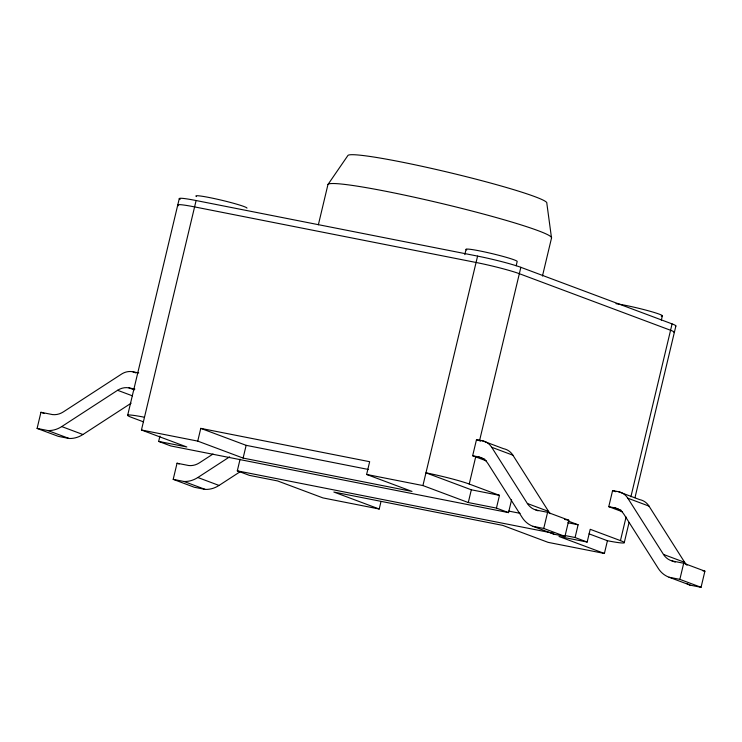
<?xml version="1.0" encoding="UTF-8"?>
<svg xmlns="http://www.w3.org/2000/svg" width="742" height="742" viewBox="0 0 742 742"><rect width="100%" height="100%" fill="white"/><g stroke="black" fill="none" stroke-linecap="round" stroke-linejoin="round"><path stroke-width="1.11" d="M131.084 403.231L82.937 434.515A27.278 23.753 -69.5 0 1 69.108 438.485L58.303 436.352L37.1 428.422L40.94 412.292L52.58 414.592A19.079 16.612 -69.5 0 0 63.348 411.893L121.428 374.163A18.198 15.842 -69.5 0 1 126.057 372.057L127.021 371.825A18.198 15.842 -69.5 0 1 132.818 371.77L138.735 372.938M127.67 415.27L179.295 198.55M159.938 436.101L158.667 441.416L186.817 446.972L141.444 429.998L196.111 200.535L477.588 256.101A32.843 2.291 13.4 0 1 520.856 267.315L672.085 323.902A32.843 2.291 13.4 0 1 675.47 326.192M240.222 471.671L219.038 485.444A27.278 23.753 -69.5 0 1 205.219 489.414L194.404 487.281L173.201 479.351L177.05 463.221L188.681 465.522A19.079 16.612 -69.5 0 0 199.459 462.822L213.01 454.021M197.743 441.11L200.776 428.366L369.664 461.7L366.622 474.453L411.995 491.427L243.107 458.083L197.743 441.11L141.444 429.998M380.989 501.573L379.218 509.012L322.918 497.901L277.554 480.927L249.405 475.372L237.31 470.845L240.093 459.159M243.107 458.083L246.149 445.339L200.776 428.366M318.364 224.789L327.955 184.526L347.84 155.597A102.303 7.132 13.4 0 1 450.375 172.793A102.303 7.132 13.4 0 1 546.817 203.206L551.519 238.015L542.458 276.043M464.807 254.599L466.078 249.293M511.572 499.876L508.539 512.62L496.435 508.094L468.285 502.538L422.921 485.565L477.588 256.101M516.163 265.766L517.174 261.518A26.276 1.836 13.4 0 0 489.061 252.92A26.276 1.836 13.4 0 0 466.746 249.933M486.437 460.893L472.654 455.746L476.503 439.616L482.411 440.785L503.614 448.715A18.198 15.842 -69.5 0 1 508.864 450.95L509.643 451.535A18.198 15.842 -69.5 0 1 512.889 455.189L548.579 511.433A19.079 16.612 -69.5 0 0 550.286 513.668M496.435 508.094L499.477 495.35L469.232 484.034L475.659 457.035M479.675 440.164L520.856 267.315M468.285 502.538L471.328 489.794L425.954 472.821A32.843 2.291 13.4 0 1 469.232 484.034M547.596 512.314L568.799 520.244L564.95 536.373L543.747 528.443L547.596 512.314L535.956 510.014A19.079 16.612 -69.5 0 1 527.376 503.503L491.686 447.259A18.198 15.842 -69.5 0 0 482.411 440.785M626.081 516.998L620.451 540.621L590.205 529.296L587.172 542.05L575.078 537.523L578.111 524.77L568.455 521.162M622.547 511.822L608.765 506.665L612.604 490.545L618.513 491.705L639.715 499.644A18.198 15.842 -69.5 0 1 644.974 501.88L645.744 502.455A18.198 15.842 -69.5 0 1 649 506.118L684.681 562.362A19.079 16.612 -69.5 0 0 687.027 565.256M379.218 509.012L333.844 492.039L502.733 525.382L548.097 542.356L604.396 553.467L607.429 540.723A32.843 2.291 13.4 0 0 620.451 540.621M661.345 320.09L662.356 315.842M630.904 496.75L672.085 323.902M624.245 542.699L629.068 522.451M634.966 497.706L675.879 325.988M683.697 563.243L704.9 571.173L701.06 587.302L679.857 579.363L683.697 563.243L672.057 560.943A19.079 16.612 -69.5 0 1 663.478 554.432L627.797 498.188A18.198 15.842 -69.5 0 0 618.513 491.705M37.1 428.422L47.905 430.555A27.278 23.753 -69.5 0 0 61.734 426.576L117.588 390.292A18.198 15.842 -69.5 0 1 128.978 387.89L134.886 389.058M173.201 479.351L184.016 481.484A27.278 23.753 -69.5 0 0 197.836 477.505L229.612 456.859M472.654 455.746L478.571 456.905L484.925 459.289M608.765 506.665L614.673 507.834L621.035 510.218M246.149 445.339L368.561 469.5M471.328 489.794L499.477 495.35M366.622 474.453L422.921 485.565M564.56 519.409L568.799 520.244M508.743 511.08L520.114 513.325M567.88 522.758L578.111 524.77M508.539 512.62L170.771 445.942L158.667 441.416M478.571 456.905A18.198 15.842 -69.5 0 1 487.846 463.388L522.173 517.48A27.278 23.753 -69.5 0 0 532.942 526.31L543.747 528.443M237.31 470.845L553.467 533.257M564.838 535.501L575.078 537.523M532.942 526.31L554.144 534.24L564.95 536.373M587.172 542.05L559.023 536.494L604.396 553.467M702.785 570.756L704.9 571.173M614.673 507.834A18.198 15.842 -69.5 0 1 623.957 514.308L658.275 568.4A27.278 23.753 -69.5 0 0 669.043 577.23L679.857 579.363M669.043 577.23L690.245 585.169L701.06 587.302M476.503 439.616L480.742 441.202M612.604 490.545L615.786 491.733M491.686 447.259L512.889 455.189M627.797 498.188L649 506.118M527.376 503.503L548.579 511.433M663.478 554.432L684.681 562.362M535.956 510.014L538.071 510.811M672.057 560.943L675.239 562.13M589.065 533.85L607.429 540.723M132.818 371.77L135.999 372.957M128.978 387.89L134.283 389.875M117.588 390.292L132.428 395.838M143.345 421.799L131.464 417.356A32.843 2.291 13.4 0 1 144.486 417.254M40.94 412.292L44.121 413.48M177.05 463.221L179.165 464.01M61.734 426.576L82.937 434.515M197.836 477.505L219.038 485.444M47.905 430.555L69.108 438.485M184.016 481.484L205.219 489.414M673.959 332.574A32.843 2.291 13.4 0 0 670.564 330.273L519.335 273.687A32.843 2.291 13.4 0 0 476.067 262.473L194.599 206.907A32.843 2.291 13.4 0 0 178.618 205.729M327.955 184.526A114.945 8.023 13.4 0 1 443.159 203.846A114.945 8.023 13.4 0 1 551.519 238.015M615.99 303.701A26.276 1.836 13.4 0 1 648.054 310.703A26.276 1.836 13.4 0 1 661.28 316.073M196.528 196.593A26.276 1.836 13.4 0 1 218.853 199.579A26.276 1.836 13.4 0 1 246.956 208.168M690.245 585.169A27.278 23.753 -69.5 0 1 687.092 583.694M554.144 534.24A27.278 23.753 -69.5 0 1 550.981 532.765M180.139 199.357A32.843 2.291 13.4 0 1 196.111 200.535"/></g></svg>
